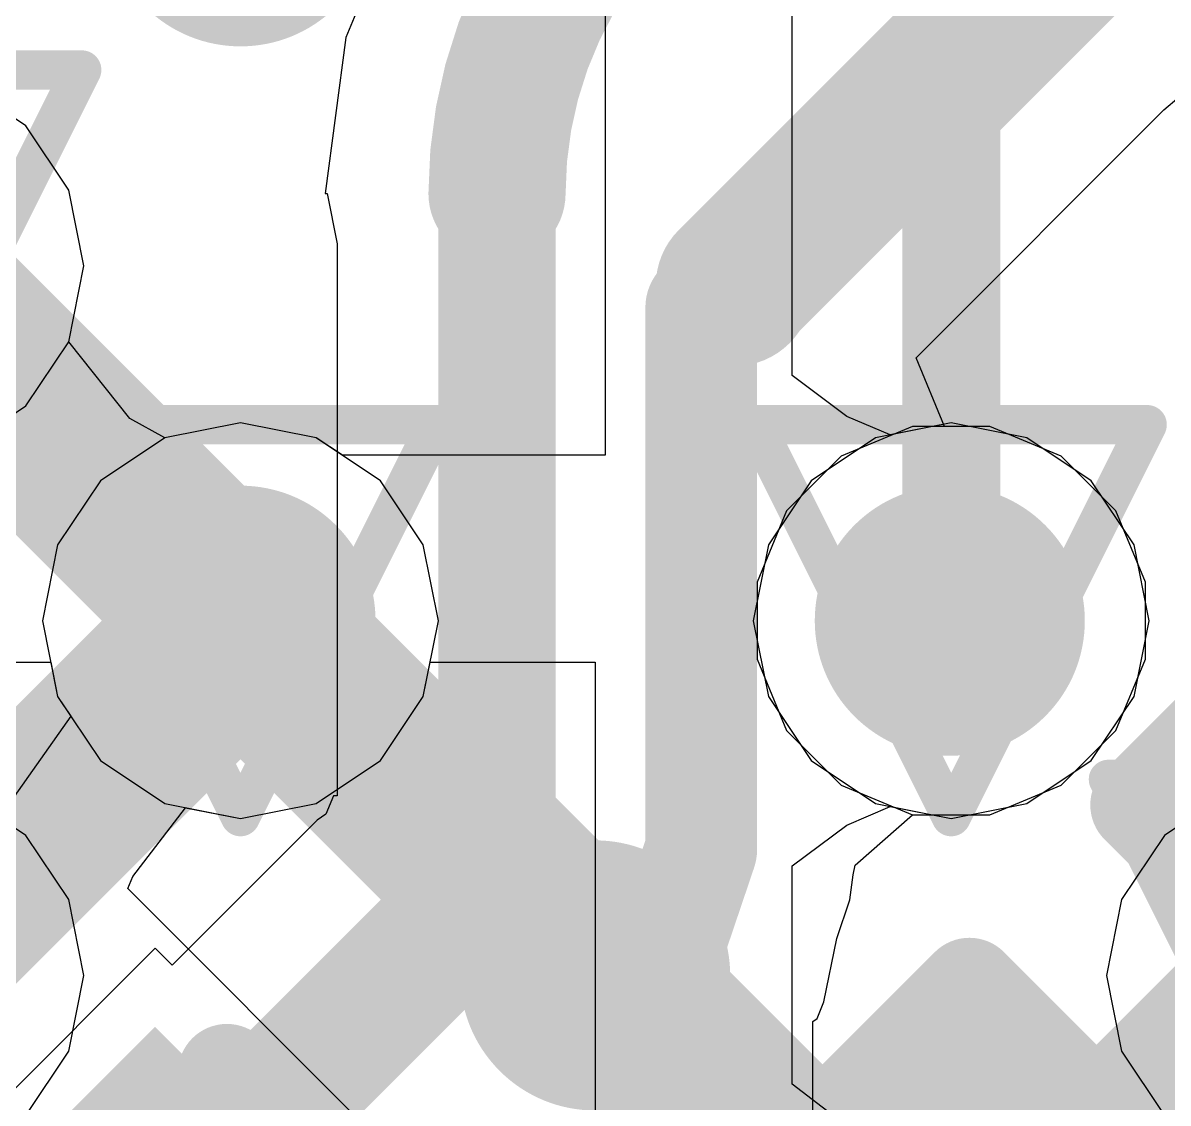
# Model space of a CAD drawing. Header units: inches. Extents: x -6 to 283, y -12 to 154.
# Drawn here: x 56.424 to 57.908, y 12.247 to 13.647 of the extents above; entities that cross this region are included whole.
import ezdxf

# ---------------------------------------------------------------- set-up
doc = ezdxf.new("R2010")
doc.units = ezdxf.units.IN
for name, color, linetype in [('Bottom Layer', 5, 'Continuous'), ('Bottom Overlay', 54, 'Continuous'), ('Bottom Paste', 16, 'Continuous'), ('Bottom Solder', 6, 'Continuous'), ('Drill Drawing', 1, 'Continuous'), ('GND-1', 16, 'Continuous'), ('GND-2', 90, 'Continuous'), ('GND-3', 216, 'Continuous'), ('GND-4', 54, 'Continuous'), ('PWR-1', 156, 'Continuous'), ('PWR-2', 130, 'Continuous'), ('Signal L1', 76, 'Continuous'), ('Signal L2', 6, 'Continuous'), ('Top Layer', 1, 'Continuous'), ('Top Paste', 8, 'Continuous'), ('Top Solder', 216, 'Continuous'), ('Via Holes', 16, 'Continuous')]:
    doc.layers.add(name, color=color, linetype=linetype)

# ---------------------------------------------------------------- blocks, each defined once
blk = doc.blocks.new('BGA_565_15_5_14_4__57')
at = {"layer": 'Top Layer'}
h = blk.add_hatch(color=1, dxfattribs=at)
edge = h.paths.add_edge_path()
edge.add_arc((-5.52500038, -0.9749993199999999), 0.12499848, 0, 360)
h = blk.add_hatch(color=1, dxfattribs=at)
edge = h.paths.add_edge_path()
edge.add_arc((-4.87499914, -0.9749993199999999), 0.12499848, 0, 360)
h = blk.add_hatch(color=1, dxfattribs=at)
edge = h.paths.add_edge_path()
edge.add_arc((-4.87499914, -1.62500056), 0.12499848, 0, 360)
at = {"layer": 'Top Paste'}
h = blk.add_hatch(color=8, dxfattribs=at)
edge = h.paths.add_edge_path()
edge.add_arc((-5.52500038, -0.9749993199999999), 0.12499848, 0, 360)
h = blk.add_hatch(color=8, dxfattribs=at)
edge = h.paths.add_edge_path()
edge.add_arc((-4.87499914, -0.9749993199999999), 0.12499848, 0, 360)
h = blk.add_hatch(color=8, dxfattribs=at)
edge = h.paths.add_edge_path()
edge.add_arc((-4.87499914, -1.62500056), 0.12499848, 0, 360)
at = {"layer": 'Top Solder'}
h = blk.add_hatch(color=216, dxfattribs=at)
edge = h.paths.add_edge_path()
edge.add_arc((-5.52500038, -0.9749993199999999), 0.17499838, 0, 360)
h = blk.add_hatch(color=216, dxfattribs=at)
edge = h.paths.add_edge_path()
edge.add_arc((-4.87499914, -0.9749993199999999), 0.17499838, 0, 360)
h = blk.add_hatch(color=216, dxfattribs=at)
edge = h.paths.add_edge_path()
edge.add_arc((-4.87499914, -1.62500056), 0.17499838, 0, 360)
h = blk.add_hatch(color=216, dxfattribs=at)
edge = h.paths.add_edge_path()
edge.add_arc((-5.52500038, -2.27499926), 0.17499838, 0, 360)
blk = doc.blocks.new('CAP_0201_B_344')
at = {"layer": 'Bottom Layer'}
for points in [[(-0.44999656, 0.1499997), (-0.14999716, 0.1499997), (-0.14999716, -0.1499997), (-0.44999656, -0.1499997)], [(0.14999716, 0.1499997), (0.44999656, 0.1499997), (0.44999656, -0.1499997), (0.14999716, -0.1499997)]]:
    blk.add_hatch(color=5, dxfattribs=at).paths.add_polyline_path(points)
at = {"layer": 'Bottom Paste'}
for points in [[(-0.44999656, 0.1499997), (-0.14999716, 0.1499997), (-0.14999716, -0.1499997), (-0.44999656, -0.1499997)], [(0.14999716, 0.1499997), (0.44999656, 0.1499997), (0.44999656, -0.1499997), (0.14999716, -0.1499997)]]:
    blk.add_hatch(color=16, dxfattribs=at).paths.add_polyline_path(points)
at = {"layer": 'Bottom Solder'}
for points in [[(-0.50499772, 0.20500086), (-0.094996, 0.20500086), (-0.094996, -0.20500086), (-0.50499772, -0.20500086)], [(0.094996, 0.20500086), (0.50499772, 0.20500086), (0.50499772, -0.20500086), (0.094996, -0.20500086)]]:
    blk.add_hatch(color=6, dxfattribs=at).paths.add_polyline_path(points)
at = {"layer": 'Bottom Overlay'}
for points in [[(-0.5334, 0.2286, 0.127, 0.127, 0), (-0.2032, 0.2286, 0.127, 0.127, 0)], [(-0.5334, -0.2286, 0.127, 0.127, 0), (-0.5334, 0.2286, 0.127, 0.127, 0)], [(0.2032, 0.2286, 0.127, 0.127, 0), (0.5334, 0.2286, 0.127, 0.127, 0)], [(0.5334, -0.2286, 0.127, 0.127, 0), (0.5334, 0.2286, 0.127, 0.127, 0)], [(-0.5334, -0.2286, 0.127, 0.127, 0), (-0.2032, -0.2286, 0.127, 0.127, 0)], [(0.2032, -0.2286, 0.127, 0.127, 0), (0.5334, -0.2286, 0.127, 0.127, 0)]]:
    blk.add_lwpolyline(points, format="xyseb", dxfattribs=at)
for points in [[(-0.5651499999999999, 0.2286, 0.0635, 0.0635, 1), (-0.5016499999999999, 0.2286, 0.0635, 0.0635, 1)], [(-0.5651499999999999, 0.2286, 0.0635, 0.0635, 1), (-0.5016499999999999, 0.2286, 0.0635, 0.0635, 1)], [(-0.23495, 0.2286, 0.0635, 0.0635, 1), (-0.17145, 0.2286, 0.0635, 0.0635, 1)], [(0.17145, 0.2286, 0.0635, 0.0635, 1), (0.23495, 0.2286, 0.0635, 0.0635, 1)], [(0.5016499999999999, 0.2286, 0.0635, 0.0635, 1), (0.5651499999999999, 0.2286, 0.0635, 0.0635, 1)], [(0.5016499999999999, 0.2286, 0.0635, 0.0635, 1), (0.5651499999999999, 0.2286, 0.0635, 0.0635, 1)], [(-0.5651499999999999, -0.2286, 0.0635, 0.0635, 1), (-0.5016499999999999, -0.2286, 0.0635, 0.0635, 1)], [(-0.5651499999999999, -0.2286, 0.0635, 0.0635, 1), (-0.5016499999999999, -0.2286, 0.0635, 0.0635, 1)], [(-0.23495, -0.2286, 0.0635, 0.0635, 1), (-0.17145, -0.2286, 0.0635, 0.0635, 1)], [(0.17145, -0.2286, 0.0635, 0.0635, 1), (0.23495, -0.2286, 0.0635, 0.0635, 1)], [(0.5016499999999999, -0.2286, 0.0635, 0.0635, 1), (0.5651499999999999, -0.2286, 0.0635, 0.0635, 1)], [(0.5016499999999999, -0.2286, 0.0635, 0.0635, 1), (0.5651499999999999, -0.2286, 0.0635, 0.0635, 1)]]:
    blk.add_lwpolyline(points, format="xyseb", close=True, dxfattribs=at)
blk = doc.blocks.new('CAP_0201_B_349')
at = {"layer": 'Bottom Layer'}
for points in [[(-0.44999656, 0.1499997), (-0.14999716, 0.1499997), (-0.14999716, -0.1499997), (-0.44999656, -0.1499997)], [(0.14999716, 0.1499997), (0.44999656, 0.1499997), (0.44999656, -0.1499997), (0.14999716, -0.1499997)]]:
    blk.add_hatch(color=5, dxfattribs=at).paths.add_polyline_path(points)
at = {"layer": 'Bottom Paste'}
for points in [[(-0.44999656, 0.1499997), (-0.14999716, 0.1499997), (-0.14999716, -0.1499997), (-0.44999656, -0.1499997)], [(0.14999716, 0.1499997), (0.44999656, 0.1499997), (0.44999656, -0.1499997), (0.14999716, -0.1499997)]]:
    blk.add_hatch(color=16, dxfattribs=at).paths.add_polyline_path(points)
at = {"layer": 'Bottom Solder'}
for points in [[(-0.50499772, 0.20500086), (-0.094996, 0.20500086), (-0.094996, -0.20500086), (-0.50499772, -0.20500086)], [(0.094996, 0.20500086), (0.50499772, 0.20500086), (0.50499772, -0.20500086), (0.094996, -0.20500086)]]:
    blk.add_hatch(color=6, dxfattribs=at).paths.add_polyline_path(points)
at = {"layer": 'Bottom Overlay'}
for points in [[(-0.5334, 0.2286, 0.127, 0.127, 0), (-0.2032, 0.2286, 0.127, 0.127, 0)], [(-0.5334, -0.2286, 0.127, 0.127, 0), (-0.5334, 0.2286, 0.127, 0.127, 0)], [(0.2032, 0.2286, 0.127, 0.127, 0), (0.5334, 0.2286, 0.127, 0.127, 0)], [(0.5334, -0.2286, 0.127, 0.127, 0), (0.5334, 0.2286, 0.127, 0.127, 0)], [(-0.5334, -0.2286, 0.127, 0.127, 0), (-0.2032, -0.2286, 0.127, 0.127, 0)], [(0.2032, -0.2286, 0.127, 0.127, 0), (0.5334, -0.2286, 0.127, 0.127, 0)]]:
    blk.add_lwpolyline(points, format="xyseb", dxfattribs=at)
for points in [[(-0.5651499999999999, 0.2286, 0.0635, 0.0635, 1), (-0.5016499999999999, 0.2286, 0.0635, 0.0635, 1)], [(-0.5651499999999999, 0.2286, 0.0635, 0.0635, 1), (-0.5016499999999999, 0.2286, 0.0635, 0.0635, 1)], [(-0.23495, 0.2286, 0.0635, 0.0635, 1), (-0.17145, 0.2286, 0.0635, 0.0635, 1)], [(0.17145, 0.2286, 0.0635, 0.0635, 1), (0.23495, 0.2286, 0.0635, 0.0635, 1)], [(0.5016499999999999, 0.2286, 0.0635, 0.0635, 1), (0.5651499999999999, 0.2286, 0.0635, 0.0635, 1)], [(0.5016499999999999, 0.2286, 0.0635, 0.0635, 1), (0.5651499999999999, 0.2286, 0.0635, 0.0635, 1)], [(-0.5651499999999999, -0.2286, 0.0635, 0.0635, 1), (-0.5016499999999999, -0.2286, 0.0635, 0.0635, 1)], [(-0.5651499999999999, -0.2286, 0.0635, 0.0635, 1), (-0.5016499999999999, -0.2286, 0.0635, 0.0635, 1)], [(-0.23495, -0.2286, 0.0635, 0.0635, 1), (-0.17145, -0.2286, 0.0635, 0.0635, 1)], [(0.17145, -0.2286, 0.0635, 0.0635, 1), (0.23495, -0.2286, 0.0635, 0.0635, 1)], [(0.5016499999999999, -0.2286, 0.0635, 0.0635, 1), (0.5651499999999999, -0.2286, 0.0635, 0.0635, 1)], [(0.5016499999999999, -0.2286, 0.0635, 0.0635, 1), (0.5651499999999999, -0.2286, 0.0635, 0.0635, 1)]]:
    blk.add_lwpolyline(points, format="xyseb", close=True, dxfattribs=at)
blk = doc.blocks.new('CAP_0201_B_350')
at = {"layer": 'Bottom Layer'}
for points in [[(-0.44999656, 0.1499997), (-0.14999716, 0.1499997), (-0.14999716, -0.1499997), (-0.44999656, -0.1499997)], [(0.14999716, 0.1499997), (0.44999656, 0.1499997), (0.44999656, -0.1499997), (0.14999716, -0.1499997)]]:
    blk.add_hatch(color=5, dxfattribs=at).paths.add_polyline_path(points)
at = {"layer": 'Bottom Paste'}
for points in [[(-0.44999656, 0.1499997), (-0.14999716, 0.1499997), (-0.14999716, -0.1499997), (-0.44999656, -0.1499997)], [(0.14999716, 0.1499997), (0.44999656, 0.1499997), (0.44999656, -0.1499997), (0.14999716, -0.1499997)]]:
    blk.add_hatch(color=16, dxfattribs=at).paths.add_polyline_path(points)
at = {"layer": 'Bottom Solder'}
for points in [[(-0.50499772, 0.20500086), (-0.094996, 0.20500086), (-0.094996, -0.20500086), (-0.50499772, -0.20500086)], [(0.094996, 0.20500086), (0.50499772, 0.20500086), (0.50499772, -0.20500086), (0.094996, -0.20500086)]]:
    blk.add_hatch(color=6, dxfattribs=at).paths.add_polyline_path(points)
at = {"layer": 'Bottom Overlay'}
for points in [[(-0.5334, 0.2286, 0.127, 0.127, 0), (-0.2032, 0.2286, 0.127, 0.127, 0)], [(-0.5334, -0.2286, 0.127, 0.127, 0), (-0.5334, 0.2286, 0.127, 0.127, 0)], [(0.2032, 0.2286, 0.127, 0.127, 0), (0.5334, 0.2286, 0.127, 0.127, 0)], [(0.5334, -0.2286, 0.127, 0.127, 0), (0.5334, 0.2286, 0.127, 0.127, 0)], [(-0.5334, -0.2286, 0.127, 0.127, 0), (-0.2032, -0.2286, 0.127, 0.127, 0)], [(0.2032, -0.2286, 0.127, 0.127, 0), (0.5334, -0.2286, 0.127, 0.127, 0)]]:
    blk.add_lwpolyline(points, format="xyseb", dxfattribs=at)
for points in [[(-0.5651499999999999, 0.2286, 0.0635, 0.0635, 1), (-0.5016499999999999, 0.2286, 0.0635, 0.0635, 1)], [(-0.5651499999999999, 0.2286, 0.0635, 0.0635, 1), (-0.5016499999999999, 0.2286, 0.0635, 0.0635, 1)], [(-0.23495, 0.2286, 0.0635, 0.0635, 1), (-0.17145, 0.2286, 0.0635, 0.0635, 1)], [(0.17145, 0.2286, 0.0635, 0.0635, 1), (0.23495, 0.2286, 0.0635, 0.0635, 1)], [(0.5016499999999999, 0.2286, 0.0635, 0.0635, 1), (0.5651499999999999, 0.2286, 0.0635, 0.0635, 1)], [(0.5016499999999999, 0.2286, 0.0635, 0.0635, 1), (0.5651499999999999, 0.2286, 0.0635, 0.0635, 1)], [(-0.5651499999999999, -0.2286, 0.0635, 0.0635, 1), (-0.5016499999999999, -0.2286, 0.0635, 0.0635, 1)], [(-0.5651499999999999, -0.2286, 0.0635, 0.0635, 1), (-0.5016499999999999, -0.2286, 0.0635, 0.0635, 1)], [(-0.23495, -0.2286, 0.0635, 0.0635, 1), (-0.17145, -0.2286, 0.0635, 0.0635, 1)], [(0.17145, -0.2286, 0.0635, 0.0635, 1), (0.23495, -0.2286, 0.0635, 0.0635, 1)], [(0.5016499999999999, -0.2286, 0.0635, 0.0635, 1), (0.5651499999999999, -0.2286, 0.0635, 0.0635, 1)], [(0.5016499999999999, -0.2286, 0.0635, 0.0635, 1), (0.5651499999999999, -0.2286, 0.0635, 0.0635, 1)]]:
    blk.add_lwpolyline(points, format="xyseb", close=True, dxfattribs=at)

msp = doc.modelspace()

# ---------------------------------------------------------------- hatches: boundary and pattern name
at = {"layer": 'Bottom Layer'}
h = msp.add_hatch(color=5, dxfattribs=at)
edge = h.paths.add_edge_path()
edge.add_arc((56.70591401999999, 12.87218152), 0.1499997, 0, 360)
h = msp.add_hatch(color=5, dxfattribs=at)
edge = h.paths.add_edge_path()
edge.add_arc((57.6271136, 12.87218152), 0.1499997, 0, 360)
at = {"layer": 'GND-1'}
h = msp.add_hatch(color=16, dxfattribs=at)
edge = h.paths.add_edge_path()
edge.add_arc((56.70591401999999, 12.87218152), 0.1499997, 0, 360)
h = msp.add_hatch(color=16, dxfattribs=at)
edge = h.paths.add_edge_path()
edge.add_arc((57.6271136, 12.87218152), 0.1499997, 0, 360)
at = {"layer": 'GND-2'}
h = msp.add_hatch(color=90, dxfattribs=at)
edge = h.paths.add_edge_path()
edge.add_arc((56.70591401999999, 12.87218152), 0.1499997, 0, 360)
h = msp.add_hatch(color=90, dxfattribs=at)
edge = h.paths.add_edge_path()
edge.add_arc((57.6271136, 12.87218152), 0.1499997, 0, 360)
at = {"layer": 'GND-3'}
h = msp.add_hatch(color=216, dxfattribs=at)
edge = h.paths.add_edge_path()
edge.add_arc((56.70591401999999, 12.87218152), 0.1499997, 0, 360)
h = msp.add_hatch(color=216, dxfattribs=at)
edge = h.paths.add_edge_path()
edge.add_arc((57.6271136, 12.87218152), 0.1499997, 0, 360)
at = {"layer": 'GND-4'}
h = msp.add_hatch(color=54, dxfattribs=at)
edge = h.paths.add_edge_path()
edge.add_arc((56.70591401999999, 12.87218152), 0.1499997, 0, 360)
h = msp.add_hatch(color=54, dxfattribs=at)
edge = h.paths.add_edge_path()
edge.add_arc((57.6271136, 12.87218152), 0.1499997, 0, 360)
at = {"layer": 'PWR-1'}
h = msp.add_hatch(color=156, dxfattribs=at)
edge = h.paths.add_edge_path()
edge.add_arc((56.70591401999999, 12.87218152), 0.1499997, 0, 360)
h = msp.add_hatch(color=156, dxfattribs=at)
edge = h.paths.add_edge_path()
edge.add_arc((57.6271136, 12.87218152), 0.1499997, 0, 360)
at = {"layer": 'PWR-2'}
h = msp.add_hatch(color=130, dxfattribs=at)
edge = h.paths.add_edge_path()
edge.add_arc((56.70591401999999, 12.87218152), 0.1499997, 0, 360)
h = msp.add_hatch(color=130, dxfattribs=at)
edge = h.paths.add_edge_path()
edge.add_arc((57.6271136, 12.87218152), 0.1499997, 0, 360)
at = {"layer": 'Signal L1'}
h = msp.add_hatch(color=76, dxfattribs=at)
edge = h.paths.add_edge_path()
edge.add_arc((56.70591401999999, 12.87218152), 0.1499997, 0, 360)
h = msp.add_hatch(color=76, dxfattribs=at)
edge = h.paths.add_edge_path()
edge.add_arc((57.6271136, 12.87218152), 0.1499997, 0, 360)
at = {"layer": 'Signal L2'}
h = msp.add_hatch(color=6, dxfattribs=at)
edge = h.paths.add_edge_path()
edge.add_arc((56.70591401999999, 12.87218152), 0.1499997, 0, 360)
h = msp.add_hatch(color=6, dxfattribs=at)
edge = h.paths.add_edge_path()
edge.add_arc((57.6271136, 12.87218152), 0.1499997, 0, 360)
at = {"layer": 'Top Layer'}
h = msp.add_hatch(color=1, dxfattribs=at)
edge = h.paths.add_edge_path()
edge.add_arc((56.70591401999999, 12.87218152), 0.1499997, 0, 360)
h = msp.add_hatch(color=1, dxfattribs=at)
edge = h.paths.add_edge_path()
edge.add_arc((57.6271136, 12.87218152), 0.1499997, 0, 360)
at = {"layer": 'Via Holes'}
h = msp.add_hatch(color=7, dxfattribs=at)
edge = h.paths.add_edge_path()
edge.add_arc((56.70591401999999, 12.87218152), 0.07499858, 0, 360)
h = msp.add_hatch(color=7, dxfattribs=at)
edge = h.paths.add_edge_path()
edge.add_arc((57.6271136, 12.87218152), 0.07499858, 0, 360)

# ---------------------------------------------------------------- linework, layer by layer
at = {"layer": 'Bottom Layer'}
for p, q in [((56.9204475, 13.8161395), (56.84245426, 13.62784422)), ((56.84245426, 13.62784422), (56.81585284, 13.42578214)), ((57.90278995999999, 13.53392772), (57.97045048, 13.59199212)), ((57.58154346, 13.21268122), (57.90278995999999, 13.53392772)), ((56.81585284, 13.42578214), (56.81830394, 13.42578214)), ((56.81830394, 13.42578214), (56.8312554, 13.36067178)), ((56.8312554, 13.36067178), (56.8312554, 12.64535698)), ((57.61836838, 13.12378122), (57.58154346, 13.21268122)), ((57.67715922, 13.12378122), (57.61836838, 13.12378122)), ((57.769633, 13.08547802), (57.67715922, 13.12378122)), ((57.8404101, 13.01470092), (57.769633, 13.08547802)), ((57.8787133, 12.92222714), (57.8404101, 13.01470092)), ((57.8787133, 12.8221359), (57.8787133, 12.92222714)), ((57.8404101, 12.72966212), (57.8787133, 12.8221359)), ((57.769633, 12.65888502), (57.8404101, 12.72966212)), ((56.82657926, 12.64535698), (56.81664278, 12.62136414)), ((56.8312554, 12.64535698), (56.82657926, 12.64535698)), ((57.67715922, 12.62058182), (57.769633, 12.65888502)), ((56.81664278, 12.62136414), (56.80534993999999, 12.6138178)), ((57.50240721999999, 12.55528096), (57.57707052, 12.62058182)), ((57.57707052, 12.62058182), (57.67715922, 12.62058182)), ((56.80516451999999, 12.61363238), (56.61728072, 12.42574858)), ((56.80517213999999, 12.61363746), (56.80516451999999, 12.61363238)), ((56.80534993999999, 12.6138178), (56.80517213999999, 12.61363746)), ((57.49570416, 12.51032296), (57.49997644, 12.54305848)), ((57.49997644, 12.54305848), (57.50240721999999, 12.55528096)), ((57.47883602, 12.46044498), (57.49570416, 12.51032296)), ((57.46218632, 12.37843854), (57.47883602, 12.46044498)), ((56.5952259, 12.4478034), (56.20348932, 12.05606682)), ((56.61728072, 12.42574858), (56.5952259, 12.4478034)), ((57.45323535999999, 12.35682568), (57.46218632, 12.37843854)), ((57.44784548, 12.35296234), (57.45323535999999, 12.35682568)), ((57.44784548, 12.03461144), (57.44784548, 12.35296234))]:
    msp.add_line(p, q, dxfattribs=at)
for points in [[(57.03843304, 13.42578214, 0.1778, 0.1778, -0.1992745200827453), (57.20245608, 13.8209909, 0.1778, 0.1778, 0)], [(57.34577558, 13.30653422, 0.2032, 0.2032, 0), (57.80084452, 13.76160316, 0.2032, 0.2032, 0)], [(57.03843557999999, 12.64535698, 0.1524, 0.1524, 0), (57.03843557999999, 13.42578214, 0.1524, 0.1524, 0)], [(57.34577558, 13.30360814, 0.2032, 0.2032, 0), (57.34577558, 13.30653422, 0.2032, 0.2032, 0)], [(57.32037558, 13.27820814, 0.1524, 0.1524, 0), (57.34577558, 13.30360814, 0.1524, 0.1524, 0)], [(57.3031239, 12.57545364, 0.14478, 0.14478, 0), (57.3031239, 13.27820814, 0.14478, 0.14478, 0)], [(57.03843557999999, 12.64535698, 0.1524, 0.1524, -0.1986537035864916), (56.96100621999999, 12.45816406, 0.1524, 0.1524, 0)], [(57.27785852, 12.50074716, 0.14478, 0.14478, 0), (57.3031239, 12.57545364, 0.14478, 0.14478, 0)], [(57.25217911999999, 12.42482402, 0.14478, 0.14478, 0), (57.27722352, 12.49887264, 0.14478, 0.14478, 0)], [(57.27785852, 12.50074716, 0.14478, 0.14478, -0.0007684345079808936), (57.27722352, 12.49887264, 0.14478, 0.14478, 0)], [(56.62027284, 12.11742814, 0.1778, 0.1778, 0), (56.96082079999999, 12.45797864, 0.1778, 0.1778, 0)], [(56.96082079999999, 12.45797864, 0.1778, 0.1778, 0), (56.96100621999999, 12.45816406, 0.1778, 0.1778, 0)], [(56.96100621999999, 12.45816406, 0.1524, 0.1524, -0.0002488313041883625), (56.96082079999999, 12.45797864, 0.1524, 0.1524, 0)], [(57.24454896, 12.37844108, 0.14478, 0.14478, -0.08171030049701944), (57.25217911999999, 12.42482402, 0.14478, 0.14478, 0)], [(57.24454896, 12.0346089, 0.14478, 0.14478, 0), (57.24454896, 12.37844108, 0.14478, 0.14478, 0)]]:
    msp.add_lwpolyline(points, format="xyseb", dxfattribs=at)
for points in [[(56.99398304, 13.42578214, 0.08889999999999999, 0.08889999999999999, 1), (57.08288304, 13.42578214, 0.08889999999999999, 0.08889999999999999, 1)], [(57.00033557999999, 13.42578214, 0.0762, 0.0762, 1), (57.07653558, 13.42578214, 0.0762, 0.0762, 1)], [(57.29497557999999, 13.30653422, 0.1016, 0.1016, 1), (57.39657558, 13.30653422, 0.1016, 0.1016, 1)], [(57.29497557999999, 13.30653422, 0.1016, 0.1016, 1), (57.39657558, 13.30653422, 0.1016, 0.1016, 1)], [(57.29497557999999, 13.30360814, 0.1016, 0.1016, 1), (57.39657558, 13.30360814, 0.1016, 0.1016, 1)], [(57.30767557999999, 13.30360814, 0.0762, 0.0762, 1), (57.38387558, 13.30360814, 0.0762, 0.0762, 1)], [(57.2669289, 13.27820814, 0.07239, 0.07239, 1), (57.33931889999999, 13.27820814, 0.07239, 0.07239, 1)], [(57.28227558, 13.27820814, 0.0762, 0.0762, 1), (57.35847557999999, 13.27820814, 0.0762, 0.0762, 1)], [(57.00033557999999, 12.64535698, 0.0762, 0.0762, 1), (57.07653558, 12.64535698, 0.0762, 0.0762, 1)], [(57.00033557999999, 12.64535698, 0.0762, 0.0762, 1), (57.07653558, 12.64535698, 0.0762, 0.0762, 1)], [(57.2669289, 12.57545364, 0.07239, 0.07239, 1), (57.33931889999999, 12.57545364, 0.07239, 0.07239, 1)], [(57.2669289, 12.57545364, 0.07239, 0.07239, 1), (57.33931889999999, 12.57545364, 0.07239, 0.07239, 1)], [(57.24102851999999, 12.49887264, 0.07239, 0.07239, 1), (57.31341851999999, 12.49887264, 0.07239, 0.07239, 1)], [(57.24102851999999, 12.49887264, 0.07239, 0.07239, 1), (57.31341851999999, 12.49887264, 0.07239, 0.07239, 1)], [(57.24166352, 12.50074716, 0.07239, 0.07239, 1), (57.31405351999999, 12.50074716, 0.07239, 0.07239, 1)], [(57.24166352, 12.50074716, 0.07239, 0.07239, 1), (57.31405351999999, 12.50074716, 0.07239, 0.07239, 1)], [(56.9163708, 12.45797864, 0.08889999999999999, 0.08889999999999999, 1), (57.00527079999999, 12.45797864, 0.08889999999999999, 0.08889999999999999, 1)], [(56.9163708, 12.45797864, 0.08889999999999999, 0.08889999999999999, 1), (57.00527079999999, 12.45797864, 0.08889999999999999, 0.08889999999999999, 1)], [(56.91655622, 12.45816406, 0.08889999999999999, 0.08889999999999999, 1), (57.00545621999999, 12.45816406, 0.08889999999999999, 0.08889999999999999, 1)], [(56.92272079999999, 12.45797864, 0.0762, 0.0762, 1), (56.99892079999999, 12.45797864, 0.0762, 0.0762, 1)], [(56.92290621999999, 12.45816406, 0.0762, 0.0762, 1), (56.99910621999999, 12.45816406, 0.0762, 0.0762, 1)], [(56.92290621999999, 12.45816406, 0.0762, 0.0762, 1), (56.99910621999999, 12.45816406, 0.0762, 0.0762, 1)], [(57.21598412, 12.42482402, 0.07239, 0.07239, 1), (57.28837411999999, 12.42482402, 0.07239, 0.07239, 1)], [(57.21598412, 12.42482402, 0.07239, 0.07239, 1), (57.28837411999999, 12.42482402, 0.07239, 0.07239, 1)], [(57.20835395999999, 12.37844108, 0.07239, 0.07239, 1), (57.28074396, 12.37844108, 0.07239, 0.07239, 1)], [(57.20835395999999, 12.37844108, 0.07239, 0.07239, 1), (57.28074396, 12.37844108, 0.07239, 0.07239, 1)]]:
    msp.add_lwpolyline(points, format="xyseb", close=True, dxfattribs=at)
at = {"layer": 'Drill Drawing'}
for points in [[(55.99229339999999, 13.58580214, 0.0508, 0.0508, 0), (56.5002934, 13.58580214, 0.0508, 0.0508, 0)], [(56.2462934, 13.07780214, 0.0508, 0.0508, 0), (56.5002934, 13.58580214, 0.0508, 0.0508, 0)], [(56.45191402, 13.12618152, 0.0508, 0.0508, 0), (56.95991402, 13.12618152, 0.0508, 0.0508, 0)], [(56.45191402, 13.12618152, 0.0508, 0.0508, 0), (56.70591401999999, 12.61818152, 0.0508, 0.0508, 0)], [(56.70591401999999, 12.61818152, 0.0508, 0.0508, 0), (56.95991402, 13.12618152, 0.0508, 0.0508, 0)], [(57.3731136, 13.12618152, 0.0508, 0.0508, 0), (57.88111359999999, 13.12618152, 0.0508, 0.0508, 0)], [(57.3731136, 13.12618152, 0.0508, 0.0508, 0), (57.6271136, 12.61818152, 0.0508, 0.0508, 0)], [(57.6271136, 12.61818152, 0.0508, 0.0508, 0), (57.88111359999999, 13.12618152, 0.0508, 0.0508, 0)], [(55.99229339999999, 12.66656344, 0.0508, 0.0508, 0), (56.5002934, 12.66656344, 0.0508, 0.0508, 0)], [(56.2462934, 12.15856344, 0.0508, 0.0508, 0), (56.5002934, 12.66656344, 0.0508, 0.0508, 0)], [(57.83077333999999, 12.66656344, 0.0508, 0.0508, 0), (58.33877334, 12.66656344, 0.0508, 0.0508, 0)], [(57.83077333999999, 12.66656344, 0.0508, 0.0508, 0), (58.08477334, 12.15856344, 0.0508, 0.0508, 0)]]:
    msp.add_lwpolyline(points, format="xyseb", dxfattribs=at)
for points in [[(56.48759339999999, 13.58580214, 0.0254, 0.0254, 1), (56.5129934, 13.58580214, 0.0254, 0.0254, 1)], [(56.48759339999999, 13.58580214, 0.0254, 0.0254, 1), (56.5129934, 13.58580214, 0.0254, 0.0254, 1)], [(56.43921401999999, 13.12618152, 0.0254, 0.0254, 1), (56.46461401999999, 13.12618152, 0.0254, 0.0254, 1)], [(56.43921401999999, 13.12618152, 0.0254, 0.0254, 1), (56.46461401999999, 13.12618152, 0.0254, 0.0254, 1)], [(56.94721402, 13.12618152, 0.0254, 0.0254, 1), (56.97261401999999, 13.12618152, 0.0254, 0.0254, 1)], [(56.94721402, 13.12618152, 0.0254, 0.0254, 1), (56.97261401999999, 13.12618152, 0.0254, 0.0254, 1)], [(57.3604136, 13.12618152, 0.0254, 0.0254, 1), (57.3858136, 13.12618152, 0.0254, 0.0254, 1)], [(57.3604136, 13.12618152, 0.0254, 0.0254, 1), (57.3858136, 13.12618152, 0.0254, 0.0254, 1)], [(57.8684136, 13.12618152, 0.0254, 0.0254, 1), (57.8938136, 13.12618152, 0.0254, 0.0254, 1)], [(57.8684136, 13.12618152, 0.0254, 0.0254, 1), (57.8938136, 13.12618152, 0.0254, 0.0254, 1)], [(56.48759339999999, 12.66656344, 0.0254, 0.0254, 1), (56.5129934, 12.66656344, 0.0254, 0.0254, 1)], [(56.48759339999999, 12.66656344, 0.0254, 0.0254, 1), (56.5129934, 12.66656344, 0.0254, 0.0254, 1)], [(57.81807334, 12.66656344, 0.0254, 0.0254, 1), (57.84347334, 12.66656344, 0.0254, 0.0254, 1)], [(57.81807334, 12.66656344, 0.0254, 0.0254, 1), (57.84347334, 12.66656344, 0.0254, 0.0254, 1)], [(56.69321402, 12.61818152, 0.0254, 0.0254, 1), (56.71861402, 12.61818152, 0.0254, 0.0254, 1)], [(56.69321402, 12.61818152, 0.0254, 0.0254, 1), (56.71861402, 12.61818152, 0.0254, 0.0254, 1)], [(57.6144136, 12.61818152, 0.0254, 0.0254, 1), (57.6398136, 12.61818152, 0.0254, 0.0254, 1)], [(57.6144136, 12.61818152, 0.0254, 0.0254, 1), (57.6398136, 12.61818152, 0.0254, 0.0254, 1)]]:
    msp.add_lwpolyline(points, format="xyseb", close=True, dxfattribs=at)
at = {"layer": 'GND-1'}
for p, q in [((57.57706798, 13.12378122), (57.4845942, 13.08547802)), ((57.67715922, 13.12378122), (57.57706798, 13.12378122)), ((57.769633, 13.08547802), (57.67715922, 13.12378122)), ((57.4845942, 13.08547802), (57.4138171, 13.01470092)), ((57.8404101, 13.01470092), (57.769633, 13.08547802)), ((57.4138171, 13.01470092), (57.37551389999999, 12.92222714)), ((57.8787133, 12.92222714), (57.8404101, 13.01470092)), ((57.37551389999999, 12.92222714), (57.37551389999999, 12.8221359)), ((57.8787133, 12.8221359), (57.8787133, 12.92222714)), ((57.37551389999999, 12.8221359), (57.4138171, 12.72966212)), ((57.8404101, 12.72966212), (57.8787133, 12.8221359)), ((57.4138171, 12.72966212), (57.4845942, 12.65888502)), ((57.769633, 12.65888502), (57.8404101, 12.72966212)), ((57.4845942, 12.65888502), (57.57706798, 12.62058182)), ((57.67715922, 12.62058182), (57.769633, 12.65888502)), ((57.57706798, 12.62058182), (57.67715922, 12.62058182))]:
    msp.add_line(p, q, dxfattribs=at)
at = {"layer": 'GND-2'}
for p, q in [((57.57706798, 13.12378122), (57.4845942, 13.08547802)), ((57.67715922, 13.12378122), (57.57706798, 13.12378122)), ((57.769633, 13.08547802), (57.67715922, 13.12378122)), ((57.4845942, 13.08547802), (57.4138171, 13.01470092)), ((57.8404101, 13.01470092), (57.769633, 13.08547802)), ((57.4138171, 13.01470092), (57.37551389999999, 12.92222714)), ((57.8787133, 12.92222714), (57.8404101, 13.01470092)), ((57.37551389999999, 12.92222714), (57.37551389999999, 12.8221359)), ((57.8787133, 12.8221359), (57.8787133, 12.92222714)), ((57.37551389999999, 12.8221359), (57.4138171, 12.72966212)), ((57.8404101, 12.72966212), (57.8787133, 12.8221359)), ((57.4138171, 12.72966212), (57.4845942, 12.65888502)), ((57.769633, 12.65888502), (57.8404101, 12.72966212)), ((57.4845942, 12.65888502), (57.57706798, 12.62058182)), ((57.67715922, 12.62058182), (57.769633, 12.65888502)), ((57.57706798, 12.62058182), (57.67715922, 12.62058182))]:
    msp.add_line(p, q, dxfattribs=at)
at = {"layer": 'GND-3'}
for p, q in [((57.57706798, 13.12378122), (57.4845942, 13.08547802)), ((57.67715922, 13.12378122), (57.57706798, 13.12378122)), ((57.769633, 13.08547802), (57.67715922, 13.12378122)), ((57.4845942, 13.08547802), (57.4138171, 13.01470092)), ((57.8404101, 13.01470092), (57.769633, 13.08547802)), ((57.4138171, 13.01470092), (57.37551389999999, 12.92222714)), ((57.8787133, 12.92222714), (57.8404101, 13.01470092)), ((57.37551389999999, 12.92222714), (57.37551389999999, 12.8221359)), ((57.8787133, 12.8221359), (57.8787133, 12.92222714)), ((57.37551389999999, 12.8221359), (57.4138171, 12.72966212)), ((57.8404101, 12.72966212), (57.8787133, 12.8221359)), ((57.4138171, 12.72966212), (57.4845942, 12.65888502)), ((57.769633, 12.65888502), (57.8404101, 12.72966212)), ((57.4845942, 12.65888502), (57.57706798, 12.62058182)), ((57.67715922, 12.62058182), (57.769633, 12.65888502)), ((57.57706798, 12.62058182), (57.67715922, 12.62058182))]:
    msp.add_line(p, q, dxfattribs=at)
at = {"layer": 'GND-4'}
for p, q in [((57.57706798, 13.12378122), (57.4845942, 13.08547802)), ((57.67715922, 13.12378122), (57.57706798, 13.12378122)), ((57.769633, 13.08547802), (57.67715922, 13.12378122)), ((57.4845942, 13.08547802), (57.4138171, 13.01470092)), ((57.8404101, 13.01470092), (57.769633, 13.08547802)), ((57.4138171, 13.01470092), (57.37551389999999, 12.92222714)), ((57.8787133, 12.92222714), (57.8404101, 13.01470092)), ((57.37551389999999, 12.92222714), (57.37551389999999, 12.8221359)), ((57.8787133, 12.8221359), (57.8787133, 12.92222714)), ((57.37551389999999, 12.8221359), (57.4138171, 12.72966212)), ((57.8404101, 12.72966212), (57.8787133, 12.8221359)), ((57.4138171, 12.72966212), (57.4845942, 12.65888502)), ((57.769633, 12.65888502), (57.8404101, 12.72966212)), ((57.4845942, 12.65888502), (57.57706798, 12.62058182)), ((57.67715922, 12.62058182), (57.769633, 12.65888502)), ((57.57706798, 12.62058182), (57.67715922, 12.62058182))]:
    msp.add_line(p, q, dxfattribs=at)
at = {"layer": 'PWR-1'}
for p, q in [((57.17872486, 18.15854382), (57.17872486, 13.08652958)), ((57.42085797999999, 13.18970692), (57.42085797999999, 17.65568224)), ((56.4276875, 13.51319624), (56.34446186, 13.56880446)), ((56.48329572, 13.4299706), (56.4276875, 13.51319624)), ((56.50282324, 13.33180214), (56.48329572, 13.4299706)), ((56.48329572, 13.23363622), (56.50282324, 13.33180214)), ((56.5624599, 13.13428666), (56.48329572, 13.23363622)), ((57.49165032000001, 13.1369689), (57.42085797999999, 13.18970692)), ((57.54786052, 13.11294558), (57.49165032000001, 13.1369689)), ((56.60774809999999, 13.10918384), (56.5624599, 13.13428666)), ((56.70591401999999, 13.12871136), (56.60774809999999, 13.10918384)), ((56.80408247999999, 13.10918384), (56.70591401999999, 13.12871136)), ((57.6271136, 13.12871136), (57.54786052, 13.11294558)), ((57.72528206, 13.10918384), (57.6271136, 13.12871136)), ((56.83798894, 13.08652958), (56.80408247999999, 13.10918384)), ((57.8085077, 13.05357562), (57.72528206, 13.10918384)), ((57.17872486, 13.08652958), (56.83798894, 13.08652958)), ((57.86411592, 12.97034998), (57.8085077, 13.05357562)), ((57.88364343999999, 12.87218152), (57.86411592, 12.97034998)), ((57.86411592, 12.77401306), (57.88364343999999, 12.87218152)), ((56.03253462, 12.81854942), (56.46005218000001, 12.81854942)), ((56.46005218000001, 12.81854942), (56.4689117, 12.77401306)), ((56.94291634, 12.77401306), (56.95177586, 12.81854942)), ((56.95177586, 12.81854942), (57.16551685999999, 12.81854942)), ((57.16551685999999, 12.81854942), (57.16551685999999, 11.7498495)), ((56.4689117, 12.77401306), (56.52451992, 12.69078742)), ((56.88730811999999, 12.69078742), (56.94291634, 12.77401306)), ((57.8085077, 12.69078742), (57.86411592, 12.77401306)), ((56.52451992, 12.69078742), (56.60774556, 12.6351792)), ((56.80408247999999, 12.6351792), (56.88730811999999, 12.69078742)), ((57.72528206, 12.6351792), (57.8085077, 12.69078742)), ((56.4276875, 12.59395754), (56.34446186, 12.64956576)), ((57.98660488, 12.64956576), (57.90337924, 12.59395754)), ((56.60774556, 12.6351792), (56.70591401999999, 12.61565168)), ((56.70591401999999, 12.61565168), (56.80408247999999, 12.6351792)), ((57.49165032000001, 12.60739414), (57.54786052, 12.63141746)), ((57.54786052, 12.63141746), (57.6271136, 12.61565168)), ((57.6271136, 12.61565168), (57.72528206, 12.6351792)), ((57.42085797999999, 12.55465612), (57.49165032000001, 12.60739414)), ((56.48329572, 12.5107319), (56.4276875, 12.59395754)), ((57.90337924, 12.59395754), (57.84777102, 12.5107319)), ((57.42085797999999, 12.27177632), (57.42085797999999, 12.55465612)), ((56.50282324, 12.41256344), (56.48329572, 12.5107319)), ((57.84777102, 12.5107319), (57.82824349999999, 12.41256344)), ((56.48329572, 12.31439498), (56.50282324, 12.41256344)), ((57.82824349999999, 12.41256344), (57.84777102, 12.31439498)), ((56.4276875, 12.23116934), (56.48329572, 12.31439498)), ((57.84777102, 12.31439498), (57.90337924, 12.23116934)), ((57.47266127999999, 12.23183228), (57.42085797999999, 12.27177632))]:
    msp.add_line(p, q, dxfattribs=at)
at = {"layer": 'PWR-2'}
for p, q in [((56.4276875, 13.51319624), (56.34446186, 13.56880446)), ((56.48329572, 13.4299706), (56.4276875, 13.51319624)), ((56.50282324, 13.33180214), (56.48329572, 13.4299706)), ((56.48329572, 13.23363368), (56.50282324, 13.33180214)), ((56.4276875, 13.15040804), (56.48329572, 13.23363368)), ((56.34446186, 13.09479982), (56.4276875, 13.15040804)), ((56.70591401999999, 13.12871136), (56.60774556, 13.10918384)), ((56.80408247999999, 13.10918384), (56.70591401999999, 13.12871136)), ((57.6271136, 13.12871136), (57.52894514, 13.10918384)), ((57.72528206, 13.10918384), (57.6271136, 13.12871136)), ((56.60774556, 13.10918384), (56.52451992, 13.05357562)), ((56.88730811999999, 13.05357562), (56.80408247999999, 13.10918384)), ((57.52894514, 13.10918384), (57.44571949999999, 13.05357562)), ((57.8085077, 13.05357562), (57.72528206, 13.10918384)), ((56.52451992, 13.05357562), (56.4689117, 12.97034998)), ((56.94291634, 12.97034998), (56.88730811999999, 13.05357562)), ((57.44571949999999, 13.05357562), (57.39011127999999, 12.97034998)), ((57.86411592, 12.97034998), (57.8085077, 13.05357562)), ((56.4689117, 12.97034998), (56.44938418, 12.87218152)), ((56.96244386, 12.87218152), (56.94291634, 12.97034998)), ((57.39011127999999, 12.97034998), (57.37058376, 12.87218152)), ((57.88364343999999, 12.87218152), (57.86411592, 12.97034998)), ((56.44938418, 12.87218152), (56.4689117, 12.77401306)), ((56.94291634, 12.77401306), (56.96244386, 12.87218152)), ((57.37058376, 12.87218152), (57.39011127999999, 12.77401306)), ((57.86411592, 12.77401306), (57.88364343999999, 12.87218152)), ((56.4689117, 12.77401306), (56.52451992, 12.69078742)), ((56.88730811999999, 12.69078742), (56.94291634, 12.77401306)), ((57.39011127999999, 12.77401306), (57.44571949999999, 12.69078742)), ((57.8085077, 12.69078742), (57.86411592, 12.77401306)), ((56.52451992, 12.69078742), (56.60774556, 12.6351792)), ((56.80408247999999, 12.6351792), (56.88730811999999, 12.69078742)), ((57.44571949999999, 12.69078742), (57.52894514, 12.6351792)), ((57.72528206, 12.6351792), (57.8085077, 12.69078742)), ((56.4276875, 12.59395754), (56.34446186, 12.64956576)), ((57.98660488, 12.64956576), (57.90337924, 12.59395754)), ((56.60774556, 12.6351792), (56.70591401999999, 12.61565168)), ((56.70591401999999, 12.61565168), (56.80408247999999, 12.6351792)), ((57.52894514, 12.6351792), (57.6271136, 12.61565168)), ((57.6271136, 12.61565168), (57.72528206, 12.6351792)), ((56.48329572, 12.5107319), (56.4276875, 12.59395754)), ((57.90337924, 12.59395754), (57.84777102, 12.5107319)), ((56.50282324, 12.41256344), (56.48329572, 12.5107319)), ((57.84777102, 12.5107319), (57.82824349999999, 12.41256344)), ((56.48329572, 12.31439498), (56.50282324, 12.41256344)), ((57.82824349999999, 12.41256344), (57.84777102, 12.31439498)), ((56.4276875, 12.23116934), (56.48329572, 12.31439498)), ((57.84777102, 12.31439498), (57.90337924, 12.23116934))]:
    msp.add_line(p, q, dxfattribs=at)
at = {"layer": 'Signal L1'}
msp.add_lwpolyline([(57.6271136, 12.87218152, 0.127, 0.127, 0), (57.6271136, 17.61761272, 0.127, 0.127, 0)], format="xyseb", dxfattribs=at)
msp.add_lwpolyline([(57.59536359999999, 12.87218152, 0.0635, 0.0635, 1), (57.6588636, 12.87218152, 0.0635, 0.0635, 1)], format="xyseb", close=True, dxfattribs=at)
at = {"layer": 'Signal L2'}
for p, q in [((56.4276875, 13.51319624), (56.34446186, 13.56880446)), ((56.48329572, 13.4299706), (56.4276875, 13.51319624)), ((56.50282324, 13.33180214), (56.48329572, 13.4299706)), ((56.48329572, 13.23363368), (56.50282324, 13.33180214)), ((56.4276875, 13.15040804), (56.48329572, 13.23363368)), ((56.34446186, 13.09479982), (56.4276875, 13.15040804)), ((56.70591401999999, 13.12871136), (56.60774556, 13.10918384)), ((56.80408247999999, 13.10918384), (56.70591401999999, 13.12871136)), ((57.6271136, 13.12871136), (57.52894514, 13.10918384)), ((57.72528206, 13.10918384), (57.6271136, 13.12871136)), ((56.60774556, 13.10918384), (56.52451992, 13.05357562)), ((56.88730811999999, 13.05357562), (56.80408247999999, 13.10918384)), ((57.52894514, 13.10918384), (57.44571949999999, 13.05357562)), ((57.8085077, 13.05357562), (57.72528206, 13.10918384)), ((56.52451992, 13.05357562), (56.4689117, 12.97034998)), ((56.94291634, 12.97034998), (56.88730811999999, 13.05357562)), ((57.44571949999999, 13.05357562), (57.39011127999999, 12.97034998)), ((57.86411592, 12.97034998), (57.8085077, 13.05357562)), ((56.4689117, 12.97034998), (56.44938418, 12.87218152)), ((56.96244386, 12.87218152), (56.94291634, 12.97034998)), ((57.39011127999999, 12.97034998), (57.37058376, 12.87218152)), ((57.88364343999999, 12.87218152), (57.86411592, 12.97034998)), ((56.44938418, 12.87218152), (56.4689117, 12.77401306)), ((56.94291634, 12.77401306), (56.96244386, 12.87218152)), ((57.37058376, 12.87218152), (57.39011127999999, 12.77401306)), ((57.86411592, 12.77401306), (57.88364343999999, 12.87218152)), ((56.4689117, 12.77401306), (56.48607448, 12.74832604)), ((56.88730811999999, 12.69078742), (56.94291634, 12.77401306)), ((57.39011127999999, 12.77401306), (57.44571949999999, 12.69078742)), ((57.8085077, 12.69078742), (57.86411592, 12.77401306)), ((56.48607448, 12.74832604), (56.40760117999999, 12.6371731)), ((56.80408247999999, 12.6351792), (56.88730811999999, 12.69078742)), ((57.44571949999999, 12.69078742), (57.52894514, 12.6351792)), ((57.72528206, 12.6351792), (57.8085077, 12.69078742)), ((57.98660488, 12.64956576), (57.90337924, 12.59395754)), ((56.70591401999999, 12.61565168), (56.80408247999999, 12.6351792)), ((57.52894514, 12.6351792), (57.6271136, 12.61565168)), ((57.6271136, 12.61565168), (57.72528206, 12.6351792)), ((56.56663058, 12.54049054), (56.63479656, 12.62979948)), ((56.63479656, 12.62979948), (56.70591401999999, 12.61565168)), ((57.90337924, 12.59395754), (57.84777102, 12.5107319)), ((56.55993006, 12.5250575), (56.56663058, 12.54049054)), ((57.27803124, 11.80695632), (56.55993006, 12.5250575)), ((57.84777102, 12.5107319), (57.82824349999999, 12.41256344)), ((57.82824349999999, 12.41256344), (57.84777102, 12.31439498)), ((57.84777102, 12.31439498), (57.90337924, 12.23116934))]:
    msp.add_line(p, q, dxfattribs=at)
at = {"layer": 'Top Layer'}
for points in [[(56.2462934, 13.33180214, 0.254, 0.254, 0), (56.70591148, 12.87218152, 0.254, 0.254, 0)], [(56.2462934, 12.41256344, 0.254, 0.254, 0), (56.70591148, 12.87218152, 0.254, 0.254, 0)], [(56.70591148, 12.87218152, 0.254, 0.254, 0), (56.70591401999999, 12.87218152, 0.254, 0.254, 0)], [(56.70591401999999, 12.87218152, 0.254, 0.254, 0), (57.16553464, 12.41256344, 0.254, 0.254, 0)], [(57.16553464, 12.41256344, 0.254, 0.254, 0), (57.62515526, 11.95294282, 0.254, 0.254, 0)], [(57.62515526, 11.95294282, 0.254, 0.254, 0), (58.08477334, 12.41256344, 0.254, 0.254, 0)]]:
    msp.add_lwpolyline(points, format="xyseb", dxfattribs=at)
for points in [[(56.64241148, 12.87218152, 0.127, 0.127, 1), (56.76941148, 12.87218152, 0.127, 0.127, 1)], [(56.64241148, 12.87218152, 0.127, 0.127, 1), (56.76941148, 12.87218152, 0.127, 0.127, 1)], [(56.64241148, 12.87218152, 0.127, 0.127, 1), (56.76941148, 12.87218152, 0.127, 0.127, 1)], [(56.64241402, 12.87218152, 0.127, 0.127, 1), (56.76941401999999, 12.87218152, 0.127, 0.127, 1)], [(56.64241402, 12.87218152, 0.127, 0.127, 1), (56.76941401999999, 12.87218152, 0.127, 0.127, 1)], [(57.10203464, 12.41256344, 0.127, 0.127, 1), (57.22903463999999, 12.41256344, 0.127, 0.127, 1)], [(57.10203464, 12.41256344, 0.127, 0.127, 1), (57.22903463999999, 12.41256344, 0.127, 0.127, 1)]]:
    msp.add_lwpolyline(points, format="xyseb", close=True, dxfattribs=at)

# ---------------------------------------------------------------- block references
for name, p, rotation in [('BGA_565_15_5_14_4__57', (54.40792014, 8.2759296), 225), ('CAP_0201_B_349', (58.40964442, 12.4178949), 315), ('CAP_0201_B_344', (56.38309526, 12.26819746), 315), ('CAP_0201_B_350', (57.8662165, 11.85895012), 315)]:
    msp.add_blockref(name, p, dxfattribs=dict(rotation=rotation))

doc.saveas('drawing.dxf')
